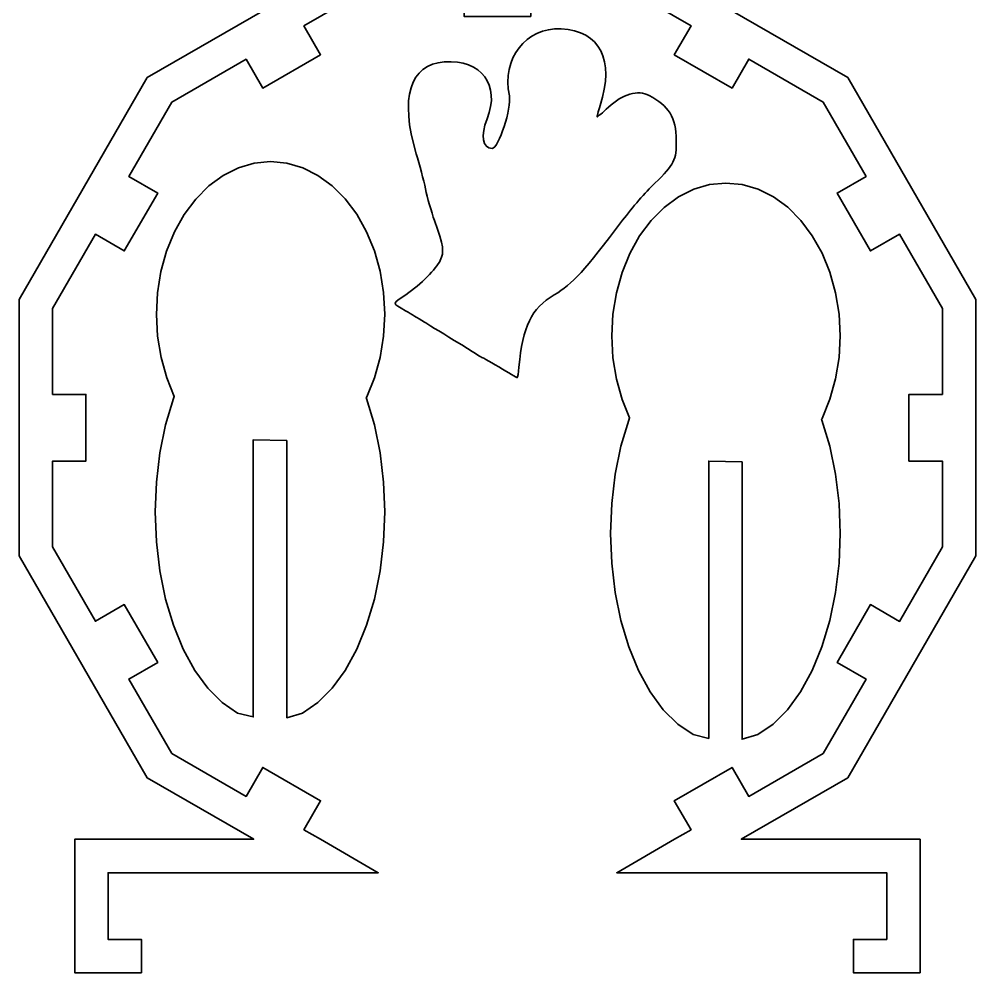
# Model space of a CAD drawing. Header units: centimetres. Extents: x -25 to 22.7, y -14.3 to 15.
# Drawn here: x 14.14 to 22.74, y -2.8 to 5.74 of the extents above; entities that cross this region are included whole.
import ezdxf

# ---------------------------------------------------------------- set-up
doc = ezdxf.new("R2010")
doc.units = ezdxf.units.CM
doc.header["$MEASUREMENT"] = 0
doc.layers.add('Layer 1', color=7, linetype='Continuous')

msp = doc.modelspace()

# ---------------------------------------------------------------- linework, layer by layer
at = {"layer": 'Layer 1', "color": 250, "lineweight": 35}
for points, knots in [([(22.74093, 0.91238), (22.74093, 0.91238), (22.74093, 3.21674), (22.74093, 3.21674), (22.74093, 3.21674), (22.74093, 3.21674), (21.58875, 5.21238), (21.58875, 5.21238), (21.58875, 5.21238), (21.58875, 5.21238), (19.59308, 6.36454), (19.59308, 6.36454), (19.59308, 6.36454), (19.59308, 6.36454), (17.28875, 6.36454), (17.28875, 6.36454), (17.28875, 6.36454), (17.28875, 6.36454), (15.29308, 5.21236), (15.29308, 5.21236), (15.29308, 5.21236), (15.29308, 5.21236), (14.14093, 3.21674), (14.14093, 3.21674), (14.14093, 3.21674), (14.14093, 3.21674), (14.14093, 0.91238), (14.14093, 0.91238), (14.14093, 0.91238), (14.14093, 0.91238), (15.29308, -1.08328), (15.29308, -1.08328), (15.29308, -1.08328), (15.29308, -1.08328), (16.2495, -1.63546), (16.2495, -1.63546), (16.2495, -1.63546), (16.2495, -1.63546), (14.6402, -1.63546), (14.6402, -1.63546), (14.6402, -1.63546), (14.6402, -1.63546), (14.6402, -2.33549), (14.6402, -2.33549), (14.6402, -2.33549), (14.6402, -2.33549), (14.6402, -2.53546), (14.6402, -2.53546), (14.6402, -2.53546), (14.6402, -2.53546), (14.6402, -2.83549), (14.6402, -2.83549), (14.6402, -2.83549), (14.6402, -2.83549), (15.24022, -2.83549), (15.24022, -2.83549), (15.24022, -2.83549), (15.24022, -2.83549), (15.24023, -2.53547), (15.24023, -2.53547), (15.24023, -2.53547), (15.24023, -2.53547), (14.94021, -2.53547), (14.94021, -2.53547), (14.94021, -2.53547), (14.94021, -2.53547), (14.9402, -1.93544), (14.9402, -1.93544), (14.9402, -1.93544), (14.9402, -1.93544), (16.7691, -1.93544), (16.7691, -1.93544), (16.7691, -1.93544), (16.7691, -1.93544), (17.36912, -1.93544), (17.36912, -1.93544), (17.36912, -1.93544), (17.36912, -1.93544), (16.84954, -1.63546), (16.84954, -1.63546), (16.84954, -1.63546), (16.84954, -1.63546), (16.70009, -1.54918), (16.70009, -1.54918), (16.70009, -1.54918), (16.70009, -1.54918), (16.8503, -1.28901), (16.8503, -1.28901), (16.8503, -1.28901), (16.8503, -1.28901), (16.33069, -0.98901), (16.33069, -0.98901), (16.33069, -0.98901), (16.33069, -0.98901), (16.18048, -1.24918), (16.18048, -1.24918), (16.18048, -1.24918), (16.18048, -1.24918), (15.51271, -0.86365), (15.51271, -0.86365), (15.51271, -0.86365), (15.51271, -0.86365), (15.12661, -0.19489), (15.12661, -0.19489), (15.12661, -0.19489), (15.12661, -0.19489), (15.38651, -0.04484), (15.38651, -0.04484), (15.38651, -0.04484), (15.38651, -0.04484), (15.08651, 0.47477), (15.08651, 0.47477), (15.08651, 0.47477), (15.08651, 0.47477), (14.82661, 0.32471), (14.82661, 0.32471), (14.82661, 0.32471), (14.82661, 0.32471), (14.44092, 0.99275), (14.44092, 0.99275), (14.44092, 0.99275), (14.44092, 0.99275), (14.44092, 1.76454), (14.44092, 1.76454), (14.44092, 1.76454), (14.44092, 1.76454), (14.74092, 1.76454), (14.74092, 1.76454), (14.74092, 1.76454), (14.74092, 1.76454), (14.74092, 2.36453), (14.74092, 2.36453), (14.74092, 2.36453), (14.74092, 2.36453), (14.44092, 2.36453), (14.44092, 2.36453), (14.44092, 2.36453), (14.44092, 2.36453), (14.44092, 3.13634), (14.44092, 3.13634), (14.44092, 3.13634), (14.44092, 3.13634), (14.8266, 3.80436), (14.8266, 3.80436), (14.8266, 3.80436), (14.8266, 3.80436), (15.08651, 3.6543), (15.08651, 3.6543), (15.08651, 3.6543), (15.08651, 3.6543), (15.38651, 4.17392), (15.38651, 4.17392), (15.38651, 4.17392), (15.38651, 4.17392), (15.1266, 4.32398), (15.1266, 4.32398), (15.1266, 4.32398), (15.1266, 4.32398), (15.51271, 4.99275), (15.51271, 4.99275), (15.51271, 4.99275), (15.51271, 4.99275), (16.18047, 5.37828), (16.18047, 5.37828), (16.18047, 5.37828), (16.18047, 5.37828), (16.33069, 5.11809), (16.33069, 5.11809), (16.33069, 5.11809), (16.33069, 5.11809), (16.8503, 5.41809), (16.8503, 5.41809), (16.8503, 5.41809), (16.8503, 5.41809), (16.70009, 5.67828), (16.70009, 5.67828), (16.70009, 5.67828), (16.70009, 5.67828), (17.36912, 6.06454), (17.36912, 6.06454), (17.36912, 6.06454), (17.36912, 6.06454), (18.14007, 6.06454), (18.14007, 6.06454), (18.14007, 6.06454), (18.14007, 6.06454), (18.14007, 5.76369), (18.14007, 5.76369), (18.14007, 5.76369), (18.14007, 5.76369), (18.74007, 5.76369), (18.74007, 5.76369), (18.74007, 5.76369), (18.74007, 5.76369), (18.74007, 6.06454), (18.74007, 6.06454), (18.74007, 6.06454), (18.74007, 6.06454), (19.51271, 6.06454), (19.51271, 6.06454), (19.51271, 6.06454), (19.51271, 6.06454), (20.18047, 5.67901), (20.18047, 5.67901), (20.18047, 5.67901), (20.18047, 5.67901), (20.02984, 5.41809), (20.02984, 5.41809), (20.02984, 5.41809), (20.02984, 5.41809), (20.54945, 5.11809), (20.54945, 5.11809), (20.54945, 5.11809), (20.54945, 5.11809), (20.70009, 5.37901), (20.70009, 5.37901), (20.70009, 5.37901), (20.70009, 5.37901), (21.36912, 4.99275), (21.36912, 4.99275), (21.36912, 4.99275), (21.36912, 4.99275), (21.75481, 4.32471), (21.75481, 4.32471), (21.75481, 4.32471), (21.75481, 4.32471), (21.49363, 4.17392), (21.49363, 4.17392), (21.49363, 4.17392), (21.49363, 4.17392), (21.79363, 3.6543), (21.79363, 3.6543), (21.79363, 3.6543), (21.79363, 3.6543), (22.05481, 3.80509), (22.05481, 3.80509), (22.05481, 3.80509), (22.05481, 3.80509), (22.44091, 3.13634), (22.44091, 3.13634), (22.44091, 3.13634), (22.44091, 3.13634), (22.44091, 2.36453), (22.44091, 2.36453), (22.44091, 2.36453), (22.44091, 2.36453), (22.13922, 2.36453), (22.13922, 2.36453), (22.13922, 2.36453), (22.13922, 2.36453), (22.13922, 1.76454), (22.13922, 1.76454), (22.13922, 1.76454), (22.13922, 1.76454), (22.44091, 1.76454), (22.44091, 1.76454), (22.44091, 1.76454), (22.44091, 1.76454), (22.44091, 0.99275), (22.44091, 0.99275), (22.44091, 0.99275), (22.44091, 0.99275), (22.0548, 0.32398), (22.0548, 0.32398), (22.0548, 0.32398), (22.0548, 0.32398), (21.79363, 0.47477), (21.79363, 0.47477), (21.79363, 0.47477), (21.79363, 0.47477), (21.49363, -0.04484), (21.49363, -0.04484), (21.49363, -0.04484), (21.49363, -0.04484), (21.7548, -0.19562), (21.7548, -0.19562), (21.7548, -0.19562), (21.7548, -0.19562), (21.36912, -0.86365), (21.36912, -0.86365), (21.36912, -0.86365), (21.36912, -0.86365), (20.70008, -1.24991), (20.70008, -1.24991), (20.70008, -1.24991), (20.70008, -1.24991), (20.54945, -0.98901), (20.54945, -0.98901), (20.54945, -0.98901), (20.54945, -0.98901), (20.02984, -1.28901), (20.02984, -1.28901), (20.02984, -1.28901), (20.02984, -1.28901), (20.18047, -1.54991), (20.18047, -1.54991), (20.18047, -1.54991), (20.18047, -1.54991), (20.03229, -1.63546), (20.03229, -1.63546), (20.03229, -1.63546), (20.03229, -1.63546), (19.51271, -1.93544), (19.51271, -1.93544), (19.51271, -1.93544), (19.51271, -1.93544), (20.11273, -1.93544), (20.11273, -1.93544), (20.11273, -1.93544), (20.11273, -1.93544), (21.93994, -1.93544), (21.93994, -1.93544), (21.93994, -1.93544), (21.93994, -1.93544), (21.93995, -2.53547), (21.93995, -2.53547), (21.93995, -2.53547), (21.93995, -2.53547), (21.63993, -2.53547), (21.63993, -2.53547), (21.63993, -2.53547), (21.63993, -2.53547), (21.63993, -2.83549), (21.63993, -2.83549), (21.63993, -2.83549), (21.63993, -2.83549), (22.23994, -2.83549), (22.23994, -2.83549), (22.23994, -2.83549), (22.23994, -2.83549), (22.23995, -2.83549), (22.23995, -2.83549), (22.23995, -2.83549), (22.23995, -2.83549), (22.23995, -2.63551), (22.23995, -2.63551), (22.23995, -2.63551), (22.23995, -2.63551), (22.23994, -1.63546), (22.23994, -1.63546), (22.23994, -1.63546), (22.23994, -1.63546), (20.63232, -1.63546), (20.63232, -1.63546), (20.63232, -1.63546), (20.63232, -1.63546), (21.58875, -1.08328), (21.58875, -1.08328), (21.58875, -1.08328), (21.58875, -1.08328), (22.74093, 0.91238), (22.74093, 0.91238)], [0, 0, 0, 0, 0.011236, 0.011236, 0.011236, 0.011236, 0.0224719, 0.0224719, 0.0224719, 0.0224719, 0.0337079, 0.0337079, 0.0337079, 0.0337079, 0.0449438, 0.0449438, 0.0449438, 0.0449438, 0.0561798, 0.0561798, 0.0561798, 0.0561798, 0.0674157, 0.0674157, 0.0674157, 0.0674157, 0.0786517, 0.0786517, 0.0786517, 0.0786517, 0.0898876, 0.0898876, 0.0898876, 0.0898876, 0.1011236, 0.1011236, 0.1011236, 0.1011236, 0.1123596, 0.1123596, 0.1123596, 0.1123596, 0.1235955, 0.1235955, 0.1235955, 0.1235955, 0.1348315, 0.1348315, 0.1348315, 0.1348315, 0.1460674, 0.1460674, 0.1460674, 0.1460674, 0.1573034, 0.1573034, 0.1573034, 0.1573034, 0.1685393, 0.1685393, 0.1685393, 0.1685393, 0.1797753, 0.1797753, 0.1797753, 0.1797753, 0.1910112, 0.1910112, 0.1910112, 0.1910112, 0.2022472, 0.2022472, 0.2022472, 0.2022472, 0.2134831, 0.2134831, 0.2134831, 0.2134831, 0.2247191, 0.2247191, 0.2247191, 0.2247191, 0.2359551, 0.2359551, 0.2359551, 0.2359551, 0.247191, 0.247191, 0.247191, 0.247191, 0.258427, 0.258427, 0.258427, 0.258427, 0.2696629, 0.2696629, 0.2696629, 0.2696629, 0.2808989, 0.2808989, 0.2808989, 0.2808989, 0.2921348, 0.2921348, 0.2921348, 0.2921348, 0.3033708, 0.3033708, 0.3033708, 0.3033708, 0.3146067, 0.3146067, 0.3146067, 0.3146067, 0.3258427, 0.3258427, 0.3258427, 0.3258427, 0.3370787, 0.3370787, 0.3370787, 0.3370787, 0.3483146, 0.3483146, 0.3483146, 0.3483146, 0.3595506, 0.3595506, 0.3595506, 0.3595506, 0.3707865, 0.3707865, 0.3707865, 0.3707865, 0.3820225, 0.3820225, 0.3820225, 0.3820225, 0.3932584, 0.3932584, 0.3932584, 0.3932584, 0.4044944, 0.4044944, 0.4044944, 0.4044944, 0.4157303, 0.4157303, 0.4157303, 0.4157303, 0.4269663, 0.4269663, 0.4269663, 0.4269663, 0.4382022, 0.4382022, 0.4382022, 0.4382022, 0.4494382, 0.4494382, 0.4494382, 0.4494382, 0.4606742, 0.4606742, 0.4606742, 0.4606742, 0.4719101, 0.4719101, 0.4719101, 0.4719101, 0.4831461, 0.4831461, 0.4831461, 0.4831461, 0.494382, 0.494382, 0.494382, 0.494382, 0.505618, 0.505618, 0.505618, 0.505618, 0.5168539, 0.5168539, 0.5168539, 0.5168539, 0.5280899, 0.5280899, 0.5280899, 0.5280899, 0.5393258, 0.5393258, 0.5393258, 0.5393258, 0.5505618, 0.5505618, 0.5505618, 0.5505618, 0.5617978, 0.5617978, 0.5617978, 0.5617978, 0.5730337, 0.5730337, 0.5730337, 0.5730337, 0.5842697, 0.5842697, 0.5842697, 0.5842697, 0.5955056, 0.5955056, 0.5955056, 0.5955056, 0.6067416, 0.6067416, 0.6067416, 0.6067416, 0.6179775, 0.6179775, 0.6179775, 0.6179775, 0.6292135, 0.6292135, 0.6292135, 0.6292135, 0.6404494, 0.6404494, 0.6404494, 0.6404494, 0.6516854, 0.6516854, 0.6516854, 0.6516854, 0.6629213, 0.6629213, 0.6629213, 0.6629213, 0.6741573, 0.6741573, 0.6741573, 0.6741573, 0.6853933, 0.6853933, 0.6853933, 0.6853933, 0.6966292, 0.6966292, 0.6966292, 0.6966292, 0.7078652, 0.7078652, 0.7078652, 0.7078652, 0.7191011, 0.7191011, 0.7191011, 0.7191011, 0.7303371, 0.7303371, 0.7303371, 0.7303371, 0.741573, 0.741573, 0.741573, 0.741573, 0.752809, 0.752809, 0.752809, 0.752809, 0.7640449, 0.7640449, 0.7640449, 0.7640449, 0.7752809, 0.7752809, 0.7752809, 0.7752809, 0.7865169, 0.7865169, 0.7865169, 0.7865169, 0.7977528, 0.7977528, 0.7977528, 0.7977528, 0.8089888, 0.8089888, 0.8089888, 0.8089888, 0.8202247, 0.8202247, 0.8202247, 0.8202247, 0.8314607, 0.8314607, 0.8314607, 0.8314607, 0.8426966, 0.8426966, 0.8426966, 0.8426966, 0.8539326, 0.8539326, 0.8539326, 0.8539326, 0.8651685, 0.8651685, 0.8651685, 0.8651685, 0.8764045, 0.8764045, 0.8764045, 0.8764045, 0.8876404, 0.8876404, 0.8876404, 0.8876404, 0.8988764, 0.8988764, 0.8988764, 0.8988764, 0.9101124, 0.9101124, 0.9101124, 0.9101124, 0.9213483, 0.9213483, 0.9213483, 0.9213483, 0.9325843, 0.9325843, 0.9325843, 0.9325843, 0.9438202, 0.9438202, 0.9438202, 0.9438202, 0.9550562, 0.9550562, 0.9550562, 0.9550562, 0.9662921, 0.9662921, 0.9662921, 0.9662921, 0.9775281, 0.9775281, 0.9775281, 0.9775281, 1, 1, 1, 1]), ([(17.78498, 3.01413), (17.80088, 3.004), (17.92117, 2.9303), (18.05232, 2.85044), (18.05232, 2.85044), (18.25048, 2.72967), (18.28683, 2.70231), (18.28724, 2.70282), (18.28724, 2.70282), (18.28948, 2.70574), (18.36368, 2.66486), (18.45216, 2.61194), (18.45216, 2.61194), (18.54065, 2.55902), (18.61568, 2.51573), (18.61888, 2.51573), (18.61888, 2.51573), (18.62212, 2.51573), (18.62868, 2.55824), (18.63349, 2.61009), (18.63349, 2.61009), (18.66788, 2.97986), (18.7437, 3.1347), (18.9518, 3.26009), (18.9518, 3.26009), (19.1175, 3.35993), (19.22105, 3.47299), (19.56478, 3.92968), (19.56478, 3.92968), (19.65376, 4.04789), (19.76884, 4.18005), (19.85648, 4.26461), (19.85648, 4.26461), (20.03097, 4.43306), (20.04968, 4.47053), (20.04845, 4.65012), (20.04845, 4.65012), (20.04705, 4.85138), (19.97979, 4.96215), (19.80417, 5.0522), (19.80417, 5.0522), (19.70147, 5.10484), (19.56824, 5.06631), (19.43726, 4.94602), (19.43726, 4.94602), (19.38495, 4.89809), (19.33982, 4.85883), (19.33697, 4.85883), (19.33697, 4.85883), (19.33405, 4.85883), (19.34637, 4.90503), (19.36429, 4.96148), (19.36429, 4.96148), (19.49533, 5.37403), (19.36323, 5.63264), (19.01239, 5.65045), (19.01239, 5.65045), (18.69498, 5.66658), (18.47635, 5.384), (18.54736, 5.0494), (18.54736, 5.0494), (18.57021, 4.94188), (18.45087, 4.57603), (18.39297, 4.57603), (18.39297, 4.57603), (18.30628, 4.57603), (18.28668, 4.68982), (18.34716, 4.84164), (18.34716, 4.84164), (18.46896, 5.14746), (18.29699, 5.37695), (17.96294, 5.35438), (17.96294, 5.35438), (17.65248, 5.33338), (17.55913, 5.02767), (17.71078, 4.52893), (17.71078, 4.52893), (17.74007, 4.43261), (17.77736, 4.29021), (17.79377, 4.21248), (17.79377, 4.21248), (17.81012, 4.13469), (17.84657, 4.0064), (17.8748, 3.92733), (17.8748, 3.92733), (17.95595, 3.69968), (17.96379, 3.64593), (17.92677, 3.56943), (17.92677, 3.56943), (17.88858, 3.49064), (17.75535, 3.35809), (17.61658, 3.26086), (17.61658, 3.26086), (17.4898, 3.17199), (17.48997, 3.19053), (17.6153, 3.11639), (17.6153, 3.11639), (17.6727, 3.08239), (17.72763, 3.04941), (17.73732, 3.04308)], [0, 0, 0, 0, 0.0384615, 0.0384615, 0.0384615, 0.0384615, 0.0769231, 0.0769231, 0.0769231, 0.0769231, 0.1153846, 0.1153846, 0.1153846, 0.1153846, 0.1538462, 0.1538462, 0.1538462, 0.1538462, 0.1923077, 0.1923077, 0.1923077, 0.1923077, 0.2307692, 0.2307692, 0.2307692, 0.2307692, 0.2692308, 0.2692308, 0.2692308, 0.2692308, 0.3076923, 0.3076923, 0.3076923, 0.3076923, 0.3461538, 0.3461538, 0.3461538, 0.3461538, 0.3846154, 0.3846154, 0.3846154, 0.3846154, 0.4230769, 0.4230769, 0.4230769, 0.4230769, 0.4615385, 0.4615385, 0.4615385, 0.4615385, 0.5, 0.5, 0.5, 0.5, 0.5384615, 0.5384615, 0.5384615, 0.5384615, 0.5769231, 0.5769231, 0.5769231, 0.5769231, 0.6153846, 0.6153846, 0.6153846, 0.6153846, 0.6538462, 0.6538462, 0.6538462, 0.6538462, 0.6923077, 0.6923077, 0.6923077, 0.6923077, 0.7307692, 0.7307692, 0.7307692, 0.7307692, 0.7692308, 0.7692308, 0.7692308, 0.7692308, 0.8076923, 0.8076923, 0.8076923, 0.8076923, 0.8461538, 0.8461538, 0.8461538, 0.8461538, 0.8846154, 0.8846154, 0.8846154, 0.8846154, 0.9230769, 0.9230769, 0.9230769, 0.9230769, 1, 1, 1, 1]), ([(17.42793, 1.3081), (17.42793, 1.3081), (17.41746, 1.03986), (17.41746, 1.03986), (17.41746, 1.03986), (17.41746, 1.03986), (17.38614, 0.77706), (17.38614, 0.77706), (17.38614, 0.77706), (17.38614, 0.77706), (17.33468, 0.52505), (17.33468, 0.52505), (17.33468, 0.52505), (17.33468, 0.52505), (17.26414, 0.28892), (17.26414, 0.28892), (17.26414, 0.28892), (17.26414, 0.28892), (17.17583, 0.07364), (17.17583, 0.07364), (17.17583, 0.07364), (17.17583, 0.07364), (17.07175, -0.11646), (17.07175, -0.11646), (17.07175, -0.11646), (17.07175, -0.11646), (16.95387, -0.27767), (16.95387, -0.27767), (16.95387, -0.27767), (16.95387, -0.27767), (16.82466, -0.40658), (16.82466, -0.40658), (16.82466, -0.40658), (16.82466, -0.40658), (16.68672, -0.50054), (16.68672, -0.50054), (16.68672, -0.50054), (16.68672, -0.50054), (16.54595, -0.54263), (16.54595, -0.54263), (16.54595, -0.54263), (16.54595, -0.54263), (16.54595, 1.94984), (16.54595, 1.94984), (16.54595, 1.94984), (16.54595, 1.94984), (16.24595, 1.95735), (16.24595, 1.95735), (16.24595, 1.95735), (16.24595, 1.95735), (16.24595, -0.53512), (16.24595, -0.53512), (16.24595, -0.53512), (16.24595, -0.53512), (16.10519, -0.50054), (16.10519, -0.50054), (16.10519, -0.50054), (16.10519, -0.50054), (15.96725, -0.40658), (15.96725, -0.40658), (15.96725, -0.40658), (15.96725, -0.40658), (15.83795, -0.27767), (15.83795, -0.27767), (15.83795, -0.27767), (15.83795, -0.27767), (15.72008, -0.11646), (15.72008, -0.11646), (15.72008, -0.11646), (15.72008, -0.11646), (15.61599, 0.07364), (15.61599, 0.07364), (15.61599, 0.07364), (15.61599, 0.07364), (15.52772, 0.28892), (15.52772, 0.28892), (15.52772, 0.28892), (15.52772, 0.28892), (15.45715, 0.52505), (15.45715, 0.52505), (15.45715, 0.52505), (15.45715, 0.52505), (15.40568, 0.77706), (15.40568, 0.77706), (15.40568, 0.77706), (15.40568, 0.77706), (15.37445, 1.03986), (15.37445, 1.03986), (15.37445, 1.03986), (15.37445, 1.03986), (15.36389, 1.3081), (15.36389, 1.3081), (15.36389, 1.3081), (15.36389, 1.3081), (15.37445, 1.57639), (15.37445, 1.57639), (15.37445, 1.57639), (15.37445, 1.57639), (15.40568, 1.83923), (15.40568, 1.83923), (15.40568, 1.83923), (15.40568, 1.83923), (15.45715, 2.0912), (15.45715, 2.0912), (15.45715, 2.0912), (15.45715, 2.0912), (15.52772, 2.32725), (15.52772, 2.32725), (15.52772, 2.32725), (15.52772, 2.32725), (15.53543, 2.34597), (15.53543, 2.34597), (15.53543, 2.34597), (15.53543, 2.34597), (15.46745, 2.51223), (15.46745, 2.51223), (15.46745, 2.51223), (15.46745, 2.51223), (15.4162, 2.69586), (15.4162, 2.69586), (15.4162, 2.69586), (15.4162, 2.69586), (15.38498, 2.88738), (15.38498, 2.88738), (15.38498, 2.88738), (15.38498, 2.88738), (15.37445, 3.0829), (15.37445, 3.0829), (15.37445, 3.0829), (15.37445, 3.0829), (15.38477, 3.27838), (15.38477, 3.27838), (15.38477, 3.27838), (15.38477, 3.27838), (15.41582, 3.46991), (15.41582, 3.46991), (15.41582, 3.46991), (15.41582, 3.46991), (15.46692, 3.65362), (15.46692, 3.65362), (15.46692, 3.65362), (15.46692, 3.65362), (15.53709, 3.82569), (15.53709, 3.82569), (15.53709, 3.82569), (15.53709, 3.82569), (15.62476, 3.9826), (15.62476, 3.9826), (15.62476, 3.9826), (15.62476, 3.9826), (15.72834, 4.12132), (15.72834, 4.12132), (15.72834, 4.12132), (15.72834, 4.12132), (15.84555, 4.2389), (15.84555, 4.2389), (15.84555, 4.2389), (15.84555, 4.2389), (15.97409, 4.33295), (15.97409, 4.33295), (15.97409, 4.33295), (15.97409, 4.33295), (16.11131, 4.4015), (16.11131, 4.4015), (16.11131, 4.4015), (16.11131, 4.4015), (16.25445, 4.44326), (16.25445, 4.44326), (16.25445, 4.44326), (16.25445, 4.44326), (16.40062, 4.45736), (16.40062, 4.45736), (16.40062, 4.45736), (16.40062, 4.45736), (16.54667, 4.44355), (16.54667, 4.44355), (16.54667, 4.44355), (16.54667, 4.44355), (16.68986, 4.40201), (16.68986, 4.40201), (16.68986, 4.40201), (16.68986, 4.40201), (16.82712, 4.33353), (16.82712, 4.33353), (16.82712, 4.33353), (16.82712, 4.33353), (16.95574, 4.23971), (16.95574, 4.23971), (16.95574, 4.23971), (16.95574, 4.23971), (17.0731, 4.12234), (17.0731, 4.12234), (17.0731, 4.12234), (17.0731, 4.12234), (17.17675, 3.98391), (17.17675, 3.98391), (17.17675, 3.98391), (17.17675, 3.98391), (17.26465, 3.82709), (17.26465, 3.82709), (17.26465, 3.82709), (17.26465, 3.82709), (17.33491, 3.6551), (17.33491, 3.6551), (17.33491, 3.6551), (17.33491, 3.6551), (17.38618, 3.47148), (17.38618, 3.47148), (17.38618, 3.47148), (17.38618, 3.47148), (17.41737, 3.28003), (17.41737, 3.28003), (17.41737, 3.28003), (17.41737, 3.28003), (17.42793, 3.08451), (17.42793, 3.08451), (17.42793, 3.08451), (17.42793, 3.08451), (17.41759, 2.88899), (17.41759, 2.88899), (17.41759, 2.88899), (17.41759, 2.88899), (17.3865, 2.69747), (17.3865, 2.69747), (17.3865, 2.69747), (17.3865, 2.69747), (17.33542, 2.51376), (17.33542, 2.51376), (17.33542, 2.51376), (17.33542, 2.51376), (17.26527, 2.34168), (17.26527, 2.34168), (17.26527, 2.34168), (17.26527, 2.34168), (17.26117, 2.33438), (17.26117, 2.33438), (17.26117, 2.33438), (17.26117, 2.33438), (17.26414, 2.32725), (17.26414, 2.32725), (17.26414, 2.32725), (17.26414, 2.32725), (17.33468, 2.0912), (17.33468, 2.0912), (17.33468, 2.0912), (17.33468, 2.0912), (17.38614, 1.83923), (17.38614, 1.83923), (17.38614, 1.83923), (17.38614, 1.83923), (17.41746, 1.57639), (17.41746, 1.57639), (17.41746, 1.57639), (17.41746, 1.57639), (17.42793, 1.3081), (17.42793, 1.3081)], [0, 0, 0, 0, 0.0153846, 0.0153846, 0.0153846, 0.0153846, 0.0307692, 0.0307692, 0.0307692, 0.0307692, 0.0461538, 0.0461538, 0.0461538, 0.0461538, 0.0615385, 0.0615385, 0.0615385, 0.0615385, 0.0769231, 0.0769231, 0.0769231, 0.0769231, 0.0923077, 0.0923077, 0.0923077, 0.0923077, 0.1076923, 0.1076923, 0.1076923, 0.1076923, 0.1230769, 0.1230769, 0.1230769, 0.1230769, 0.1384615, 0.1384615, 0.1384615, 0.1384615, 0.1538462, 0.1538462, 0.1538462, 0.1538462, 0.1692308, 0.1692308, 0.1692308, 0.1692308, 0.1846154, 0.1846154, 0.1846154, 0.1846154, 0.2, 0.2, 0.2, 0.2, 0.2153846, 0.2153846, 0.2153846, 0.2153846, 0.2307692, 0.2307692, 0.2307692, 0.2307692, 0.2461538, 0.2461538, 0.2461538, 0.2461538, 0.2615385, 0.2615385, 0.2615385, 0.2615385, 0.2769231, 0.2769231, 0.2769231, 0.2769231, 0.2923077, 0.2923077, 0.2923077, 0.2923077, 0.3076923, 0.3076923, 0.3076923, 0.3076923, 0.3230769, 0.3230769, 0.3230769, 0.3230769, 0.3384615, 0.3384615, 0.3384615, 0.3384615, 0.3538462, 0.3538462, 0.3538462, 0.3538462, 0.3692308, 0.3692308, 0.3692308, 0.3692308, 0.3846154, 0.3846154, 0.3846154, 0.3846154, 0.4, 0.4, 0.4, 0.4, 0.4153846, 0.4153846, 0.4153846, 0.4153846, 0.4307692, 0.4307692, 0.4307692, 0.4307692, 0.4461538, 0.4461538, 0.4461538, 0.4461538, 0.4615385, 0.4615385, 0.4615385, 0.4615385, 0.4769231, 0.4769231, 0.4769231, 0.4769231, 0.4923077, 0.4923077, 0.4923077, 0.4923077, 0.5076923, 0.5076923, 0.5076923, 0.5076923, 0.5230769, 0.5230769, 0.5230769, 0.5230769, 0.5384615, 0.5384615, 0.5384615, 0.5384615, 0.5538462, 0.5538462, 0.5538462, 0.5538462, 0.5692308, 0.5692308, 0.5692308, 0.5692308, 0.5846154, 0.5846154, 0.5846154, 0.5846154, 0.6, 0.6, 0.6, 0.6, 0.6153846, 0.6153846, 0.6153846, 0.6153846, 0.6307692, 0.6307692, 0.6307692, 0.6307692, 0.6461538, 0.6461538, 0.6461538, 0.6461538, 0.6615385, 0.6615385, 0.6615385, 0.6615385, 0.6769231, 0.6769231, 0.6769231, 0.6769231, 0.6923077, 0.6923077, 0.6923077, 0.6923077, 0.7076923, 0.7076923, 0.7076923, 0.7076923, 0.7230769, 0.7230769, 0.7230769, 0.7230769, 0.7384615, 0.7384615, 0.7384615, 0.7384615, 0.7538462, 0.7538462, 0.7538462, 0.7538462, 0.7692308, 0.7692308, 0.7692308, 0.7692308, 0.7846154, 0.7846154, 0.7846154, 0.7846154, 0.8, 0.8, 0.8, 0.8, 0.8153846, 0.8153846, 0.8153846, 0.8153846, 0.8307692, 0.8307692, 0.8307692, 0.8307692, 0.8461538, 0.8461538, 0.8461538, 0.8461538, 0.8615385, 0.8615385, 0.8615385, 0.8615385, 0.8769231, 0.8769231, 0.8769231, 0.8769231, 0.8923077, 0.8923077, 0.8923077, 0.8923077, 0.9076923, 0.9076923, 0.9076923, 0.9076923, 0.9230769, 0.9230769, 0.9230769, 0.9230769, 0.9384615, 0.9384615, 0.9384615, 0.9384615, 0.9538462, 0.9538462, 0.9538462, 0.9538462, 0.9692308, 0.9692308, 0.9692308, 0.9692308, 1, 1, 1, 1]), ([(21.52143, 1.11527), (21.52143, 1.11527), (21.51096, 0.84703), (21.51096, 0.84703), (21.51096, 0.84703), (21.51096, 0.84703), (21.47964, 0.58422), (21.47964, 0.58422), (21.47964, 0.58422), (21.47964, 0.58422), (21.42818, 0.33221), (21.42818, 0.33221), (21.42818, 0.33221), (21.42818, 0.33221), (21.35764, 0.09608), (21.35764, 0.09608), (21.35764, 0.09608), (21.35764, 0.09608), (21.26933, -0.11918), (21.26933, -0.11918), (21.26933, -0.11918), (21.26933, -0.11918), (21.16525, -0.3093), (21.16525, -0.3093), (21.16525, -0.3093), (21.16525, -0.3093), (21.04737, -0.4705), (21.04737, -0.4705), (21.04737, -0.4705), (21.04737, -0.4705), (20.91816, -0.59942), (20.91816, -0.59942), (20.91816, -0.59942), (20.91816, -0.59942), (20.78021, -0.69337), (20.78021, -0.69337), (20.78021, -0.69337), (20.78021, -0.69337), (20.63945, -0.73547), (20.63945, -0.73547), (20.63945, -0.73547), (20.63945, -0.73547), (20.63945, 1.757), (20.63945, 1.757), (20.63945, 1.757), (20.63945, 1.757), (20.33945, 1.76452), (20.33945, 1.76452), (20.33945, 1.76452), (20.33945, 1.76452), (20.33945, -0.72795), (20.33945, -0.72795), (20.33945, -0.72795), (20.33945, -0.72795), (20.19869, -0.69337), (20.19869, -0.69337), (20.19869, -0.69337), (20.19869, -0.69337), (20.06075, -0.59942), (20.06075, -0.59942), (20.06075, -0.59942), (20.06075, -0.59942), (19.93145, -0.4705), (19.93145, -0.4705), (19.93145, -0.4705), (19.93145, -0.4705), (19.81358, -0.3093), (19.81358, -0.3093), (19.81358, -0.3093), (19.81358, -0.3093), (19.70949, -0.11918), (19.70949, -0.11918), (19.70949, -0.11918), (19.70949, -0.11918), (19.62122, 0.09608), (19.62122, 0.09608), (19.62122, 0.09608), (19.62122, 0.09608), (19.55065, 0.33221), (19.55065, 0.33221), (19.55065, 0.33221), (19.55065, 0.33221), (19.49918, 0.58422), (19.49918, 0.58422), (19.49918, 0.58422), (19.49918, 0.58422), (19.46794, 0.84703), (19.46794, 0.84703), (19.46794, 0.84703), (19.46794, 0.84703), (19.45739, 1.11527), (19.45739, 1.11527), (19.45739, 1.11527), (19.45739, 1.11527), (19.46794, 1.38355), (19.46794, 1.38355), (19.46794, 1.38355), (19.46794, 1.38355), (19.49918, 1.64639), (19.49918, 1.64639), (19.49918, 1.64639), (19.49918, 1.64639), (19.55065, 1.89836), (19.55065, 1.89836), (19.55065, 1.89836), (19.55065, 1.89836), (19.62122, 2.13441), (19.62122, 2.13441), (19.62122, 2.13441), (19.62122, 2.13441), (19.62893, 2.15314), (19.62893, 2.15314), (19.62893, 2.15314), (19.62893, 2.15314), (19.56095, 2.31939), (19.56095, 2.31939), (19.56095, 2.31939), (19.56095, 2.31939), (19.5097, 2.50302), (19.5097, 2.50302), (19.5097, 2.50302), (19.5097, 2.50302), (19.47848, 2.69455), (19.47848, 2.69455), (19.47848, 2.69455), (19.47848, 2.69455), (19.46794, 2.89006), (19.46794, 2.89006), (19.46794, 2.89006), (19.46794, 2.89006), (19.47827, 3.08554), (19.47827, 3.08554), (19.47827, 3.08554), (19.47827, 3.08554), (19.50932, 3.27707), (19.50932, 3.27707), (19.50932, 3.27707), (19.50932, 3.27707), (19.56042, 3.46078), (19.56042, 3.46078), (19.56042, 3.46078), (19.56042, 3.46078), (19.63059, 3.63285), (19.63059, 3.63285), (19.63059, 3.63285), (19.63059, 3.63285), (19.71826, 3.78976), (19.71826, 3.78976), (19.71826, 3.78976), (19.71826, 3.78976), (19.82184, 3.92849), (19.82184, 3.92849), (19.82184, 3.92849), (19.82184, 3.92849), (19.93905, 4.04607), (19.93905, 4.04607), (19.93905, 4.04607), (19.93905, 4.04607), (20.06759, 4.14011), (20.06759, 4.14011), (20.06759, 4.14011), (20.06759, 4.14011), (20.20481, 4.20866), (20.20481, 4.20866), (20.20481, 4.20866), (20.20481, 4.20866), (20.34795, 4.25042), (20.34795, 4.25042), (20.34795, 4.25042), (20.34795, 4.25042), (20.49412, 4.26452), (20.49412, 4.26452), (20.49412, 4.26452), (20.49412, 4.26452), (20.64017, 4.25071), (20.64017, 4.25071), (20.64017, 4.25071), (20.64017, 4.25071), (20.78336, 4.20918), (20.78336, 4.20918), (20.78336, 4.20918), (20.78336, 4.20918), (20.92062, 4.1407), (20.92062, 4.1407), (20.92062, 4.1407), (20.92062, 4.1407), (21.04924, 4.04687), (21.04924, 4.04687), (21.04924, 4.04687), (21.04924, 4.04687), (21.1666, 3.92951), (21.1666, 3.92951), (21.1666, 3.92951), (21.1666, 3.92951), (21.27024, 3.79108), (21.27024, 3.79108), (21.27024, 3.79108), (21.27024, 3.79108), (21.35815, 3.63426), (21.35815, 3.63426), (21.35815, 3.63426), (21.35815, 3.63426), (21.42841, 3.46227), (21.42841, 3.46227), (21.42841, 3.46227), (21.42841, 3.46227), (21.47968, 3.27864), (21.47968, 3.27864), (21.47968, 3.27864), (21.47968, 3.27864), (21.51087, 3.0872), (21.51087, 3.0872), (21.51087, 3.0872), (21.51087, 3.0872), (21.52143, 2.89168), (21.52143, 2.89168), (21.52143, 2.89168), (21.52143, 2.89168), (21.51109, 2.69616), (21.51109, 2.69616), (21.51109, 2.69616), (21.51109, 2.69616), (21.48, 2.50463), (21.48, 2.50463), (21.48, 2.50463), (21.48, 2.50463), (21.42892, 2.32092), (21.42892, 2.32092), (21.42892, 2.32092), (21.42892, 2.32092), (21.35877, 2.14885), (21.35877, 2.14885), (21.35877, 2.14885), (21.35877, 2.14885), (21.35467, 2.14154), (21.35467, 2.14154), (21.35467, 2.14154), (21.35467, 2.14154), (21.35764, 2.13441), (21.35764, 2.13441), (21.35764, 2.13441), (21.35764, 2.13441), (21.42818, 1.89836), (21.42818, 1.89836), (21.42818, 1.89836), (21.42818, 1.89836), (21.47964, 1.64639), (21.47964, 1.64639), (21.47964, 1.64639), (21.47964, 1.64639), (21.51096, 1.38355), (21.51096, 1.38355), (21.51096, 1.38355), (21.51096, 1.38355), (21.52143, 1.11527), (21.52143, 1.11527)], [0, 0, 0, 0, 0.0153846, 0.0153846, 0.0153846, 0.0153846, 0.0307692, 0.0307692, 0.0307692, 0.0307692, 0.0461538, 0.0461538, 0.0461538, 0.0461538, 0.0615385, 0.0615385, 0.0615385, 0.0615385, 0.0769231, 0.0769231, 0.0769231, 0.0769231, 0.0923077, 0.0923077, 0.0923077, 0.0923077, 0.1076923, 0.1076923, 0.1076923, 0.1076923, 0.1230769, 0.1230769, 0.1230769, 0.1230769, 0.1384615, 0.1384615, 0.1384615, 0.1384615, 0.1538462, 0.1538462, 0.1538462, 0.1538462, 0.1692308, 0.1692308, 0.1692308, 0.1692308, 0.1846154, 0.1846154, 0.1846154, 0.1846154, 0.2, 0.2, 0.2, 0.2, 0.2153846, 0.2153846, 0.2153846, 0.2153846, 0.2307692, 0.2307692, 0.2307692, 0.2307692, 0.2461538, 0.2461538, 0.2461538, 0.2461538, 0.2615385, 0.2615385, 0.2615385, 0.2615385, 0.2769231, 0.2769231, 0.2769231, 0.2769231, 0.2923077, 0.2923077, 0.2923077, 0.2923077, 0.3076923, 0.3076923, 0.3076923, 0.3076923, 0.3230769, 0.3230769, 0.3230769, 0.3230769, 0.3384615, 0.3384615, 0.3384615, 0.3384615, 0.3538462, 0.3538462, 0.3538462, 0.3538462, 0.3692308, 0.3692308, 0.3692308, 0.3692308, 0.3846154, 0.3846154, 0.3846154, 0.3846154, 0.4, 0.4, 0.4, 0.4, 0.4153846, 0.4153846, 0.4153846, 0.4153846, 0.4307692, 0.4307692, 0.4307692, 0.4307692, 0.4461538, 0.4461538, 0.4461538, 0.4461538, 0.4615385, 0.4615385, 0.4615385, 0.4615385, 0.4769231, 0.4769231, 0.4769231, 0.4769231, 0.4923077, 0.4923077, 0.4923077, 0.4923077, 0.5076923, 0.5076923, 0.5076923, 0.5076923, 0.5230769, 0.5230769, 0.5230769, 0.5230769, 0.5384615, 0.5384615, 0.5384615, 0.5384615, 0.5538462, 0.5538462, 0.5538462, 0.5538462, 0.5692308, 0.5692308, 0.5692308, 0.5692308, 0.5846154, 0.5846154, 0.5846154, 0.5846154, 0.6, 0.6, 0.6, 0.6, 0.6153846, 0.6153846, 0.6153846, 0.6153846, 0.6307692, 0.6307692, 0.6307692, 0.6307692, 0.6461538, 0.6461538, 0.6461538, 0.6461538, 0.6615385, 0.6615385, 0.6615385, 0.6615385, 0.6769231, 0.6769231, 0.6769231, 0.6769231, 0.6923077, 0.6923077, 0.6923077, 0.6923077, 0.7076923, 0.7076923, 0.7076923, 0.7076923, 0.7230769, 0.7230769, 0.7230769, 0.7230769, 0.7384615, 0.7384615, 0.7384615, 0.7384615, 0.7538462, 0.7538462, 0.7538462, 0.7538462, 0.7692308, 0.7692308, 0.7692308, 0.7692308, 0.7846154, 0.7846154, 0.7846154, 0.7846154, 0.8, 0.8, 0.8, 0.8, 0.8153846, 0.8153846, 0.8153846, 0.8153846, 0.8307692, 0.8307692, 0.8307692, 0.8307692, 0.8461538, 0.8461538, 0.8461538, 0.8461538, 0.8615385, 0.8615385, 0.8615385, 0.8615385, 0.8769231, 0.8769231, 0.8769231, 0.8769231, 0.8923077, 0.8923077, 0.8923077, 0.8923077, 0.9076923, 0.9076923, 0.9076923, 0.9076923, 0.9230769, 0.9230769, 0.9230769, 0.9230769, 0.9384615, 0.9384615, 0.9384615, 0.9384615, 0.9538462, 0.9538462, 0.9538462, 0.9538462, 0.9692308, 0.9692308, 0.9692308, 0.9692308, 1, 1, 1, 1])]:
    msp.add_open_spline(points, degree=3, knots=knots, dxfattribs=at)
msp.add_open_spline([(17.73732, 3.04308), (17.73732, 3.04308), (17.78498, 3.01413), (17.78498, 3.01413)], degree=3, dxfattribs=at)

doc.saveas('drawing.dxf')
